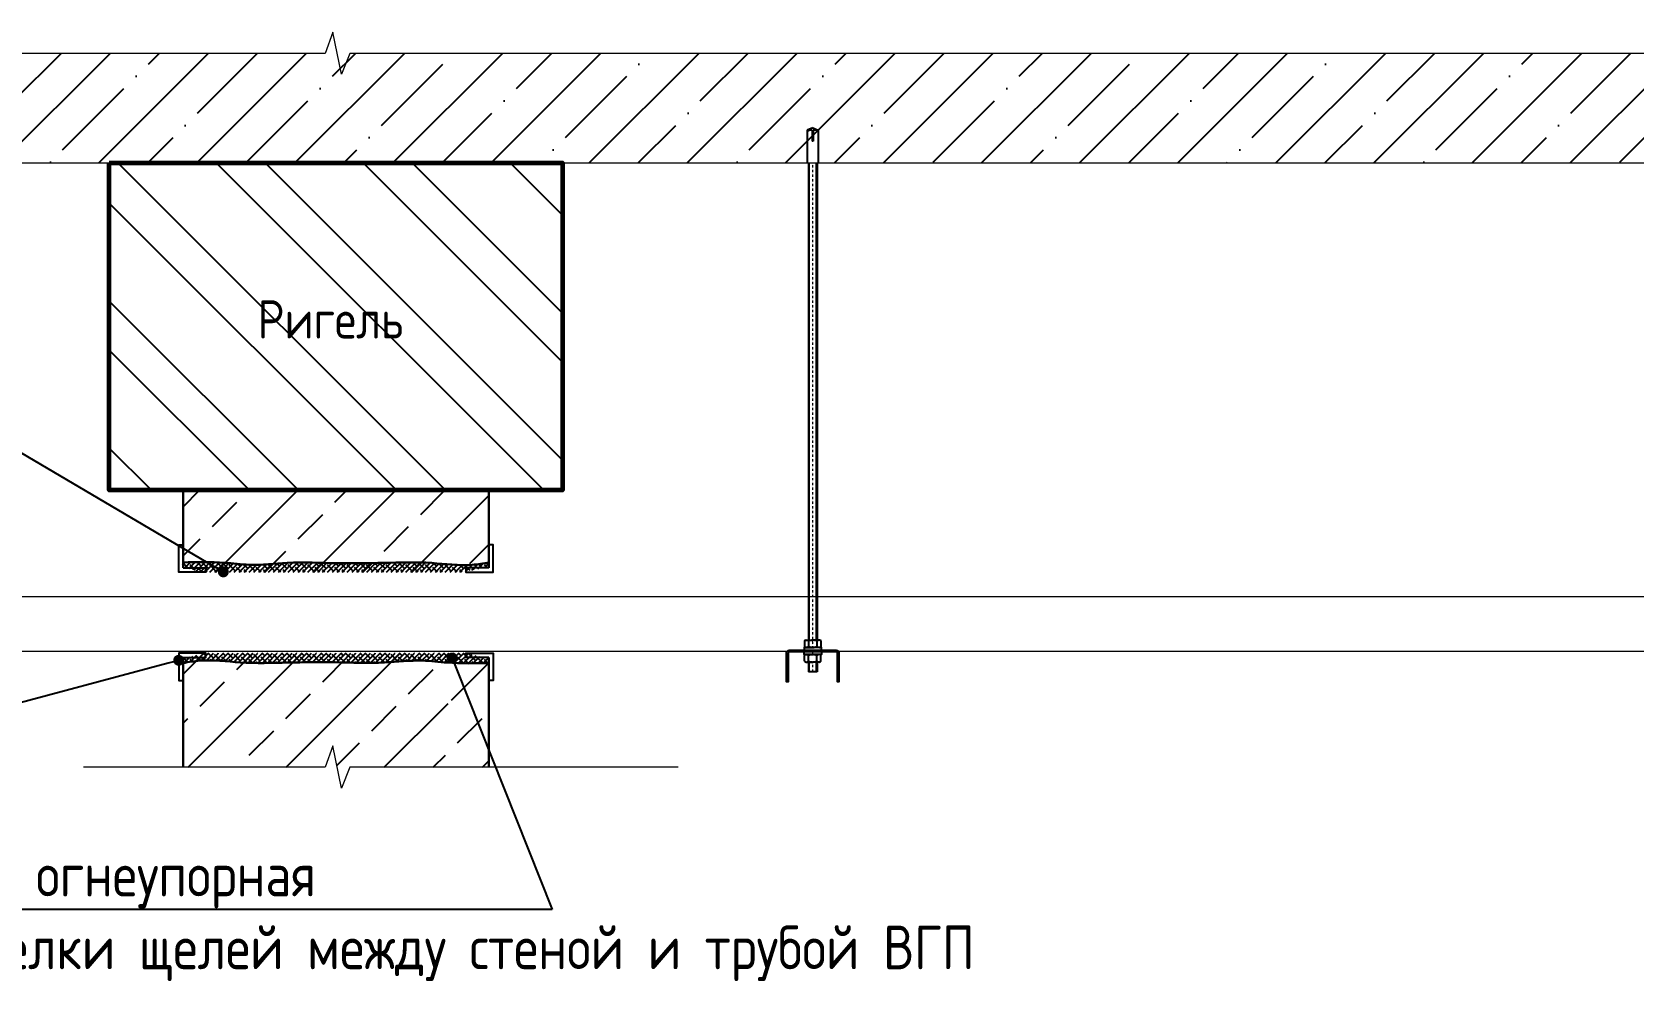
# Model space of a CAD drawing. Header units: millimetres. Extents: x -42533 to 645315, y 3457 to 82611.
# Drawn here: x 154020 to 162763, y 13123 to 18317 of the extents above; entities that cross this region are included whole.
import ezdxf
from ezdxf import colors
from ezdxf.entities.mleader import LeaderData, LeaderLine
from ezdxf.math import Vec2, Vec3

# ---------------------------------------------------------------- set-up
doc = ezdxf.new("R2010")
doc.units = ezdxf.units.MM
doc.set_wipeout_variables(frame=1)
doc.linetypes.add('штрихпунктирная', pattern=[25.4, 12.7, -6.35, 0, -6.35])
for name, color, linetype in [('PDF _Геометрия', 7, 'Continuous'), ('Основная', 7, 'Continuous'), ('Тонкая', 7, 'Continuous'), ('ФВ-7', 7, 'Continuous'), ('ШАХТЫ_ДЛЯ_СВОДНИКА', 7, 'Continuous')]:
    doc.layers.add(name, color=color, linetype=linetype)
for name, color, linetype, lineweight in [('Ось', 140, 'штрихпунктирная', 15), ('СТЕНЫ', 7, 'Continuous', 9), ('ЭМ_кабеленесущие конструкции', 7, 'Continuous', 15), ('ЭМ_текст', 7, 'Continuous', 5)]:
    doc.layers.add(name, color=color, linetype=linetype, lineweight=lineweight)
doc.layers.add('ЭОМ_Освещение рабочее', color=7, linetype='Continuous', lineweight=9, true_color=0x312af4)
doc.styles.add('ISOCPEUR', font='isocpeur.ttf', dxfattribs={"width": 0.85, "height": 275})

# ---------------------------------------------------------------- blocks, each defined once
blk = doc.blocks.new('*U319')
blk.add_lwpolyline([(1.5, 21.5, -0.414214), (2.5, 22.5), (29, 22.5), (29, 24), (2.5, 24, 0.414214), (0, 21.5), (0, -21.5, 0.414214), (2.5, -24), (29, -24), (29, -22.5), (2.5, -22.5, -0.414214), (1.5, -21.5)], format="xyb", close=True)
blk = doc.blocks.new('*U317')
blk.add_wipeout([(-7.5, 0.8), (-6.5, 0), (6.5, 0), (7.5, 0.8), (7.5, 6), (6.5, 6.8), (-6.5, 6.8), (-7.5, 6)])
for p, q in [((-7.5, 6), (-6.5, 6.8)), ((-7.5, 6), (-7.5, 0.8)), ((-7.5, 0.8), (-6.5, 0)), ((-6.5, 6.8), (-6.1, 6.8)), ((-6.5, 0), (-6.1, 0)), ((-6.1, 6.8), (0, 6.8)), ((-6.1, 0), (0, 0)), ((-3.8, 6), (-3.8, 0.8)), ((6.1, 6.8), (0, 6.8)), ((6.1, 0), (0, 0)), ((3.8, 6), (3.8, 0.8)), ((6.5, 6.8), (6.1, 6.8)), ((6.5, 0), (6.1, 0)), ((7.5, 6), (6.5, 6.8)), ((7.5, 0.8), (6.5, 0)), ((7.5, 6), (7.5, 0.8))]:
    blk.add_line(p, q)
for centre, radius, start, end in [((-6, 4.9), 1.9, 94.9499, 144.8587), ((-6, 1.9), 1.9, 215.1413, 265.0501), ((-6.4, 2.1), 4.68, 55.8533, 86.9299), ((-6.4, 4.7), 4.68, 273.0701, 304.1467), ((0.2, -3.2), 9.98, 90.9514, 113.1151), ((0.2, 10), 9.98, 246.8849, 269.0486), ((-0.2, -3.2), 9.98, 66.8849, 89.0486), ((-0.2, 10), 9.98, 270.9514, 293.1151), ((6.4, 2.1), 4.68, 93.0701, 124.1467), ((6.4, 4.7), 4.68, 235.8533, 266.9299), ((6, 4.9), 1.9, 35.1413, 85.0501), ((6, 1.9), 1.9, 274.9499, 324.8587)]:
    blk.add_arc(centre, radius, start, end)
blk = doc.blocks.new('*U321')
at = {"color": 0, "linetype": 'ByBlock', "lineweight": -2}
for p, q in [((0, -121), (0, 1587.3)), ((50, -121), (50, 1587.3))]:
    blk.add_line(p, q, dxfattribs=at)
blk = doc.blocks.new('_Dot')
at = {"color": 0, "linetype": 'ByBlock', "lineweight": -2}
blk.add_line((-0.5, 0), (-1, 0), dxfattribs=at)
at = {"color": 0, "linetype": 'ByBlock', "const_width": 0.5}
blk.add_lwpolyline([(-0.25, 0, 1), (0.25, 0, 1)], format="xyb", close=True, dxfattribs=at)

msp = doc.modelspace()

# ---------------------------------------------------------------- hatches: boundary and pattern name
at = {"transparency": 33554610}
h = msp.add_hatch(dxfattribs=at)
h.set_pattern_fill('ANSI35', color=252, scale=59.620204)
h.set_pattern_definition([(45, (-555492.23, -314813.1), (-267.70235, 267.70235), []), (45, (-555224.53, -314813.1), (-267.70235, 267.70235), [473.23537, -94.64707, 0, -94.64707])])
h.paths.add_polyline_path([(165161.3, 17602.4), (165161.3, 18200.3), (145719.4, 18200.3), (145719.4, 17602.4)])
h = msp.add_hatch()
h.set_pattern_fill('ANSI32', color=256, scale=59.620204, angle=90)
h.set_pattern_definition([(135, (-555492.23, -307890.2), (-401.55353, -401.55353), []), (135, (-555492.23, -307622.5), (-401.55353, -401.55353), [])])
h.paths.add_polyline_path([(156915.9, 15813.8), (156915.9, 17602.4), (154441.5, 17602.4), (154441.5, 15813.8)])
at = {"layer": 'ФВ-7', "true_color": 0xf8991e}
h = msp.add_hatch(dxfattribs=at)
h.set_pattern_fill('ANSI38', color=30, scale=5.96202)
h.set_pattern_definition([(45, (-562004.514, -265139.146), (-13.3851176, 13.3851176), []), (135, (-562004.514, -265139.146), (-40.15535274, 13.3851176), [47.323537, -28.3941222])])
edge = h.paths.add_edge_path()
edge.add_spline(control_points=[(154844, 15420.3), (154841.9, 15416.2), (154837.9, 15408.2), (154842, 15400.3), (154844, 15396.4)], knot_values=[0, 0, 0, 0, 2.178751, 4.229367, 4.229367, 4.229367, 4.229367], degree=3, periodic=0)
edge.add_line((154945.4, 15366.6), (156364.4, 15366.6))
edge.add_spline(control_points=[(156513.4, 15396.4), (156515.4, 15400.3), (156519.5, 15408.2), (156515.5, 15416.2), (156513.4, 15420.3)], knot_values=[0, 0, 0, 0, 2.050617, 4.229367, 4.229367, 4.229367, 4.229367], degree=3, periodic=0)
edge.add_spline(control_points=[(156513.4, 15420.3), (156482.8, 15415), (156379.7, 15397.1), (156187.7, 15424.8), (155941.6, 15417.4), (155678.7, 15413), (155433.9, 15425.9), (155230, 15399.5), (155040.9, 15424.7), (154919.9, 15422), (154844, 15420.3)], knot_values=[0, 0, 0, 0, 15.574702, 52.457839, 96.343452, 139.52363, 184.729011, 219.515586, 242.149078, 280.307909, 280.307909, 280.307909, 280.307909], degree=3, periodic=0)
h = msp.add_hatch(dxfattribs=at)
h.set_pattern_fill('ANSI38', color=30, scale=5.96202)
h.set_pattern_definition([(45, (-562004.523, -265441.5), (-13.3851176, 13.3851176), []), (135, (-562004.523, -265441.5), (-40.15535274, 13.3851176), [47.323537, -28.3941222])])
edge = h.paths.add_edge_path()
edge.add_spline(control_points=[(156513.4, 14870.5), (156515.5, 14874.6), (156519.6, 14882.6), (156515.4, 14890.5), (156513.4, 14894.4)], knot_values=[0, 0, 0, 0, 2.178751, 4.229367, 4.229367, 4.229367, 4.229367], degree=3, periodic=0)
edge.add_line((156388.2, 14924.2), (154969.2, 14924.2))
edge.add_spline(control_points=[(154844.1, 14894.4), (154842, 14890.5), (154837.9, 14882.6), (154842, 14874.6), (154844, 14870.5)], knot_values=[0, 0, 0, 0, 2.050617, 4.229367, 4.229367, 4.229367, 4.229367], degree=3, periodic=0)
edge.add_spline(control_points=[(154844, 14870.5), (154874.6, 14875.8), (154977.7, 14893.7), (155169.8, 14866), (155415.9, 14873.5), (155678.8, 14877.8), (155923.6, 14864.9), (156127.4, 14891.3), (156316.6, 14866.1), (156437.5, 14868.8), (156513.4, 14870.5)], knot_values=[0, 0, 0, 0, 15.574702, 52.457839, 96.343452, 139.52363, 184.729011, 219.515586, 242.149078, 280.307909, 280.307909, 280.307909, 280.307909], degree=3, periodic=0)

# ---------------------------------------------------------------- linework, layer by layer
at = {"linetype": 'Continuous'}
for p, q in [((154844, 15723.3), (154934.5, 15813.8)), ((155004.1, 15615.7), (155138, 15749.5)), ((155022.8, 15366.6), (155470, 15813.8)), ((155558.2, 15366.6), (156005.4, 15813.8)), ((155673.4, 15749.5), (155737.7, 15813.8)), ((156093.6, 15366.6), (156513.4, 15786.4)), ((156141.9, 15682.6), (156273.1, 15813.8)), ((155472.6, 15548.7), (155606.4, 15682.6)), ((155941.1, 15481.8), (156074.9, 15615.7)), ((154844, 15455.6), (154937.2, 15548.7)), ((155290.5, 15366.6), (155405.7, 15481.8)), ((156409.6, 15414.9), (156513.4, 15518.7)), ((155825.9, 15366.6), (155874.2, 15414.9)), ((154844, 14809.2), (154935.2, 14900.3)), ((154871.4, 14301.1), (155494.4, 14924.2)), ((155138, 14835.4), (155226.7, 14924.2)), ((155406.8, 14301.1), (156029.8, 14924.2)), ((155606.4, 14768.5), (155740.3, 14902.3)), ((156275.7, 14902.3), (156297.5, 14924.2)), ((156309.3, 14668.2), (156513.4, 14872.3)), ((156074.9, 14701.6), (156208.8, 14835.4)), ((154937.2, 14634.6), (155071, 14768.5)), ((155405.7, 14567.7), (155539.5, 14701.6)), ((155874.2, 14500.8), (156008, 14634.6)), ((155942.2, 14301.1), (156290.8, 14649.7)), ((154844, 14541.5), (154870.3, 14567.7)), ((156342.6, 14433.9), (156476.5, 14567.7)), ((155204.9, 14366.9), (155338.7, 14500.8)), ((155684.1, 14310.8), (155807.2, 14433.9)), ((156209.9, 14301.1), (156275.7, 14366.9)), ((156477.6, 14301.1), (156513.4, 14336.9))]:
    msp.add_line(p, q, dxfattribs=at)
at = {"color": 5}
for points in [[(154844.1, 15390.5), (154969.3, 15390.5), (154969.3, 15366.6), (154820.2, 15366.6), (154820.2, 15515.7), (154844.1, 15515.7)], [(156513.4, 15390.5), (156388.2, 15390.5), (156388.2, 15366.6), (156537.3, 15366.6), (156537.3, 15515.7), (156513.4, 15515.7)], [(154844, 14900.3), (154969.2, 14900.3), (154969.2, 14924.2), (154820.2, 14924.2), (154820.2, 14775.1), (154844, 14775.1)], [(156513.4, 14900.3), (156388.2, 14900.3), (156388.2, 14924.2), (156537.3, 14924.2), (156537.3, 14775.1), (156513.4, 14775.1)]]:
    msp.add_lwpolyline(points, close=True, dxfattribs=at)
at = {"layer": 'PDF _Геометрия', "lineweight": 13}
for points in [[(165137.4, 18200.3), (155753.6, 18200.3), (155709.4, 18086.7), (155662.1, 18317), (155619.5, 18200.3), (145702.4, 18200.3)], [(157546.7, 14301.1), (155753.6, 14301.1), (155709.4, 14187.5), (155662.1, 14417.9), (155619.5, 14301.1), (154300.4, 14301.1)]]:
    msp.add_lwpolyline(points, dxfattribs=at)
at = {"layer": 'PDF _Геометрия', "lineweight": 30}
for points in [[(154844.1, 15390.5), (154844.1, 15813.8)], [(156513.4, 15390.5), (156513.4, 15813.8)], [(154844, 14301.1), (154844, 14900.3)], [(156513.4, 14301.1), (156513.4, 14900.3)]]:
    msp.add_lwpolyline(points, dxfattribs=at)
for points in [[(154844.1, 15420.3), (155071.5, 15418), (155206.1, 15407.3), (155413.2, 15417.7), (155682.7, 15416), (155940.1, 15417.9), (156201.8, 15417), (156421.5, 15407.3), (156513.4, 15420.3)], [(156513.4, 14870.5), (156285.9, 14872.8), (156151.4, 14883.5), (155944.3, 14873.1), (155674.7, 14874.8), (155417.3, 14872.9), (155155.7, 14873.9), (154936, 14883.5), (154844, 14870.5)]]:
    msp.add_spline(points, degree=3, dxfattribs=at)
at = {"layer": 'Основная'}
for p, q in [((158251.2, 17775.3), (158251.2, 17602.4)), ((158257.2, 17775.3), (158251.2, 17775.3)), ((158278, 17781.3), (158257.2, 17781.3)), ((158257.2, 17781.3), (158257.2, 17775.3)), ((158278, 17781.3), (158278, 17721.6)), ((158304.9, 17781.3), (158284, 17781.3)), ((158284, 17781.3), (158284, 17721.6)), ((158304.9, 17781.3), (158304.9, 17775.3)), ((158310.8, 17775.3), (158304.9, 17775.3)), ((158310.8, 17775.3), (158310.8, 17602.4)), ((158284, 17721.6), (158278, 17721.6))]:
    msp.add_line(p, q, dxfattribs=at)
at = {"layer": 'Основная', "ltscale": 75}
for p, q in [((158257.2, 14876), (158257.2, 14822.9)), ((158261.2, 14822.9), (158261.2, 14876)), ((158300.8, 14822.9), (158300.8, 14876)), ((158304.9, 14876), (158304.9, 14822.9))]:
    msp.add_line(p, q, dxfattribs=at)
msp.add_lwpolyline([(158304.9, 14822.9), (158257.2, 14822.9)], dxfattribs=at)
at = {"layer": 'СТЕНЫ'}
msp.add_line((145702.4, 17602.4), (165161.7, 17602.4), dxfattribs=at)
at = {"layer": 'Тонкая'}
for p, q in [((158281, 17793.2), (158251.2, 17781.3)), ((158251.2, 17781.3), (158251.2, 17775.3)), ((158281, 17793.2), (158310.8, 17781.3)), ((158310.8, 17781.3), (158310.8, 17775.3))]:
    msp.add_line(p, q, dxfattribs=at)
at = {"layer": 'ШАХТЫ_ДЛЯ_СВОДНИКА', "color": 18, "lineweight": 60, "true_color": 0x000000}
msp.add_lwpolyline([(154441.5, 17602.4), (156915.9, 17602.4), (156915.9, 15813.8), (154441.5, 15813.8)], close=True, dxfattribs=at)

# ---------------------------------------------------------------- block references
at = {"xscale": -5.962020415049804, "yscale": 5.962020415049804, "zscale": 5.962020415049804, "rotation": 90}
msp.add_blockref('*U319', (158281, 14940.3), dxfattribs=at)

# ---------------------------------------------------------------- texts
at = {"layer": 'ЭМ_текст', "lineweight": 15, "insert": (155650, 16747.2), "char_height": 208.67, "width": 4744.834, "attachment_point": 5, "style": 'ISOCPEUR'}
msp.add_mtext('Ригель', dxfattribs=at)

# ---------------------------------------------------------------- leaders
at = {"layer": 'ЭМ_кабеленесущие конструкции', "lineweight": 5}
ml = msp.add_multileader_mtext('Standard', dxfattribs=at)
ml.set_content('Огнестойкий герметик DS1201, DS1202\\Pдля заделки  пространства ', color=256, style='ISOCPEUR')
ml.set_leader_properties()
ml.set_arrow_properties(name='DOT')
ml.build(insert=Vec2(0, 0))
ml.multileader.update_dxf_attribs({"text_left_attachment_type": 6, "text_right_attachment_type": 6, "dogleg_length": 0.00122, "arrow_head_size": 59.6, "scale": 10})
ctx = ml.context
ctx.base_point, ctx.scale, ctx.char_height, ctx.arrow_head_size, ctx.landing_gap_size, ctx.plane_origin = Vec3(147269.3, 16958.3), 10, 238.481, 59.6, 119.2, Vec3(151529.6, 16394.1)
ctx.left_attachment, ctx.right_attachment, ctx.text_align_type = 6, 6, 2
notes = []
notes.append((ctx, [(1, (1, 1, 0), (152362.7, 16958.3), (-1, 0), 0.0727, [(2, [(155063.8, 15368.2)], 0, [])])]))
ctx.mtext.insert, ctx.mtext.width, ctx.mtext.defined_height, ctx.mtext.alignment, ctx.mtext.flow_direction = Vec3(152243.4, 17268.3), 6189.925, 640.5, 3, 5
ml = msp.add_multileader_mtext('Standard', dxfattribs=at)
ml.set_content('Лестничный лоток LL5050HDZ', color=256, style='ISOCPEUR')
ml.set_leader_properties()
ml.set_arrow_properties(name='DOT')
ml.build(insert=Vec2(0, 0))
ml.multileader.update_dxf_attribs({"text_left_attachment_type": 6, "text_right_attachment_type": 6, "dogleg_length": 0.00122, "arrow_head_size": 48.9, "scale": 10})
ctx = ml.context
ctx.base_point, ctx.scale, ctx.char_height, ctx.arrow_head_size, ctx.landing_gap_size, ctx.plane_origin = Vec3(171877.9, 16182.7), 10, 195.708, 48.9, 97.9, Vec3(173816.2, 15960.5)
ctx.left_attachment, ctx.right_attachment, ctx.text_align_type = 6, 6, 2
notes.append((ctx, [(1, (1, 1, 0), (175167.8, 16182.7), (-1, 0), 0.0597, [(1, [(176271.8, 15679.6)], 0, [])])]))
ctx.mtext.insert, ctx.mtext.width, ctx.mtext.defined_height, ctx.mtext.alignment, ctx.mtext.flow_direction = Vec3(175069.9, 16417.5), 3770.984, 201.2, 3, 5
ml = msp.add_multileader_mtext('Standard', dxfattribs=at)
ml.set_content('Обрамление трубного блока из уголка 25х25х4 ГОСТ 8509-93', color=256, style='ISOCPEUR')
ml.set_leader_properties()
ml.set_arrow_properties(name='DOT')
ml.build(insert=Vec2(0, 0))
ml.multileader.update_dxf_attribs({"text_left_attachment_type": 6, "text_right_attachment_type": 6, "dogleg_length": 0.00122, "arrow_head_size": 59.6, "scale": 10})
ctx = ml.context
ctx.base_point, ctx.scale, ctx.char_height, ctx.arrow_head_size, ctx.landing_gap_size, ctx.plane_origin = Vec3(148310.4, 14303.1), 10, 238.481, 59.6, 119.2, Vec3(151322, 14711.2)
ctx.left_attachment, ctx.right_attachment, ctx.text_align_type = 6, 6, 2
notes.append((ctx, [(1, (1, 1, 0), (152651.4, 14303.1), (-1, 0), 119.3, [(0, [(154820.2, 14885.3)], 0, [])])]))
ctx.mtext.insert, ctx.mtext.width, ctx.mtext.defined_height, ctx.mtext.alignment, ctx.mtext.flow_direction = Vec3(152412.9, 14613.1), 4935.399, 640.5, 3, 5
ml = msp.add_multileader_mtext('Standard', dxfattribs=at)
ml.set_content('Труба ВГП Ду=40 48шт.', color=256, style='ISOCPEUR')
ml.set_leader_properties()
ml.set_arrow_properties(name='DOT')
ml.build(insert=Vec2(0, 0))
ml.multileader.update_dxf_attribs({"text_left_attachment_type": 6, "text_right_attachment_type": 6, "dogleg_length": 0.00122, "arrow_head_size": 48.9, "scale": 10})
ctx = ml.context
ctx.base_point, ctx.scale, ctx.char_height, ctx.arrow_head_size, ctx.landing_gap_size, ctx.plane_origin = Vec3(173175.5, 14236.4), 10, 195.708, 48.9, 97.9, Vec3(179909.7, 16503.5)
ctx.left_attachment, ctx.right_attachment, ctx.text_align_type = 6, 6, 2
notes.append((ctx, [(1, (1, 1, 0), (175167.8, 14236.4), (-1, 0), 0.0597, [(2, [(176071.2, 14462.8)], 0, [])])]))
ctx.mtext.insert, ctx.mtext.width, ctx.mtext.defined_height, ctx.mtext.alignment, ctx.mtext.flow_direction = Vec3(175069.9, 14490.8), 1869.846, 386, 3, 5
ml = msp.add_multileader_mtext('Standard', dxfattribs=at)
ml.set_content('Обрамление трубного блока из уголка 25х25х4 ГОСТ 8509-93', color=256, style='ISOCPEUR')
ml.set_leader_properties()
ml.set_arrow_properties(name='DOT')
ml.build(insert=Vec2(0, 0))
ml.multileader.update_dxf_attribs({"text_left_attachment_type": 6, "text_right_attachment_type": 6, "dogleg_length": 0.00122, "arrow_head_size": 48.9, "scale": 10})
ctx = ml.context
ctx.base_point, ctx.scale, ctx.char_height, ctx.arrow_head_size, ctx.landing_gap_size, ctx.plane_origin = Vec3(171703.3, 13294.9), 10, 195.708, 48.9, 97.9, Vec3(174174.7, 14966.9)
ctx.left_attachment, ctx.right_attachment, ctx.text_align_type = 6, 6, 2
notes.append((ctx, [(1, (1, 1, 0), (175265.7, 13294.9), (-1, 0), 97.9, [(0, [(176010, 14312.9)], 0, [])])]))
ctx.mtext.insert, ctx.mtext.width, ctx.mtext.defined_height, ctx.mtext.alignment, ctx.mtext.flow_direction = Vec3(175069.9, 13549.3), 4050.206, 525.7, 3, 5
for ctx, leaders in notes:
    for number, flags, end, landing, length, lines in leaders:
        leader = LeaderData()
        leader.index, (leader.has_last_leader_line, leader.has_dogleg_vector, leader.attachment_direction) = number, flags
        leader.last_leader_point, leader.dogleg_vector, leader.dogleg_length = Vec3(end), Vec3(landing), length
        for number, points, colour, breaks in lines:
            line = LeaderLine()
            line.index, line.vertices, line.color, line.breaks = number, Vec3.list(points), colors.encode_raw_color(colour), breaks
            leader.lines.append(line)
        ctx.leaders.append(leader)

# ---------------------------------------------------------------- next in the draw order: block references
at = {"layer": 'Основная', "ltscale": 6.666667, "xscale": 5.962020415049804, "yscale": 5.962020415049804, "zscale": 5.962020415049804}
msp.add_blockref('*U317', (158281, 14955.3), dxfattribs=at)

# ---------------------------------------------------------------- next in the draw order: linework, layer by layer
at = {"layer": 'Основная'}
for p, q in [((158257.2, 17602.4), (158257.2, 14995.8)), ((158304.9, 17602.4), (158304.9, 14995.8))]:
    msp.add_line(p, q, dxfattribs=at)
at = {"layer": 'Основная', "ltscale": 75}
msp.add_lwpolyline([(158328.7, 14940.3), (158328.7, 14955.3), (158233.3, 14955.3), (158233.3, 14940.3)], dxfattribs=at)
at = {"layer": 'Ось'}
msp.add_line((158281, 14822.9), (158281, 17602.4), dxfattribs=at)
at = {"layer": 'Тонкая'}
for p, q in [((158261.2, 14995.8), (158261.2, 17602.4)), ((158300.8, 14995.8), (158300.8, 17602.4))]:
    msp.add_line(p, q, dxfattribs=at)

# ---------------------------------------------------------------- next in the draw order: block references
at = {"layer": 'ЭОМ_Освещение рабочее', "xscale": 5.962020415049804, "yscale": 5.962020415049804, "zscale": 5.962020415049804, "rotation": 270}
msp.add_blockref('*U321', (154274.5, 15234), dxfattribs=at)

# ---------------------------------------------------------------- next in the draw order: wipeouts: each hides what was drawn before it
at = {"ltscale": 75}
msp.add_wipeout([(158236.2, 14911.7), (158242.3, 14916.5), (158319.8, 14916.5), (158325.8, 14911.7), (158325.8, 14880.7), (158319.8, 14876), (158242.3, 14876), (158236.2, 14880.7)], dxfattribs=at).dxf.layer = 'Основная'

# ---------------------------------------------------------------- next in the draw order: linework, layer by layer
at = {"layer": 'Основная', "ltscale": 75}
for p, q in [((158236.2, 14911.7), (158242.3, 14916.5)), ((158236.2, 14880.7), (158236.2, 14911.7)), ((158236.2, 14880.7), (158242.3, 14876)), ((158242.3, 14916.5), (158244.5, 14916.5)), ((158242.3, 14876), (158244.5, 14876)), ((158244.5, 14916.5), (158281, 14916.5)), ((158244.5, 14876), (158281, 14876)), ((158258.6, 14880.7), (158258.6, 14911.7)), ((158317.5, 14916.5), (158281, 14916.5)), ((158317.5, 14876), (158281, 14876)), ((158303.4, 14880.7), (158303.4, 14911.7)), ((158319.8, 14916.5), (158317.5, 14916.5)), ((158319.8, 14876), (158317.5, 14876)), ((158325.8, 14911.7), (158319.8, 14916.5)), ((158325.8, 14880.7), (158319.8, 14876)), ((158325.8, 14880.7), (158325.8, 14911.7))]:
    msp.add_line(p, q, dxfattribs=at)
msp.add_lwpolyline([(158328.7, 14931.4), (158328.7, 14916.5), (158233.3, 14916.5), (158233.3, 14931.4)], dxfattribs=at)
for centre, radius, start, end in [((158245.4, 14905.2), 11.3, 94.94994, 144.8587), ((158245.4, 14887.3), 11.3, 215.1413, 265.05006), ((158243, 14888.6), 27.9, 55.85327, 86.92994), ((158243, 14903.8), 27.9, 273.07006, 304.14673), ((158282, 14857), 59.5, 90.95135, 113.11511), ((158282, 14935.5), 59.5, 246.88489, 269.04865), ((158280, 14857), 59.5, 66.88489, 89.04865), ((158280, 14935.5), 59.5, 270.95135, 293.11511), ((158319, 14888.6), 27.9, 93.07006, 124.14673), ((158319, 14903.8), 27.9, 235.85327, 266.92994), ((158316.6, 14905.2), 11.3, 35.1413, 85.05006), ((158316.6, 14887.3), 11.3, 274.94994, 324.8587)]:
    msp.add_arc(centre, radius, start, end, dxfattribs=at)

# ---------------------------------------------------------------- next in the draw order: leaders
at = {"layer": 'ЭМ_кабеленесущие конструкции', "lineweight": 5}
ml = msp.add_multileader_mtext('Standard', dxfattribs=at)
ml.set_content('Огнестойкий герметик DS1201, DS1202\\Pдля заделки  пространства между трубой и кабелем', color=256, style='ISOCPEUR')
ml.set_leader_properties()
ml.set_arrow_properties(name='DOT')
ml.build(insert=Vec2(0, 0))
ml.multileader.update_dxf_attribs({"text_left_attachment_type": 6, "text_right_attachment_type": 6, "dogleg_length": 0.00122, "arrow_head_size": 48.9, "scale": 10})
ctx = ml.context
ctx.base_point, ctx.scale, ctx.char_height, ctx.arrow_head_size, ctx.landing_gap_size, ctx.plane_origin = Vec3(170289.3, 15506.4), 10, 195.708, 48.9, 97.9, Vec3(174345.1, 16476.6)
ctx.left_attachment, ctx.right_attachment, ctx.text_align_type = 6, 6, 2
notes = []
notes.append((ctx, [(1, (1, 1, 0), (175167.8, 15506.4), (-1, 0), 0.0597, [(2, [(176116.3, 14538)], 0, [])])]))
ctx.mtext.insert, ctx.mtext.width, ctx.mtext.defined_height, ctx.mtext.alignment, ctx.mtext.flow_direction = Vec3(175069.9, 15760.8), 5079.725, 525.7, 3, 5
ml = msp.add_multileader_mtext('Standard', dxfattribs=at)
ml.set_content('Мастика огнеупорная\\Pдля заделки щелей между стеной и трубой ВГП', color=256, style='ISOCPEUR')
ml.set_leader_properties()
ml.set_arrow_properties(name='DOT')
ml.build(insert=Vec2(0, 0))
ml.multileader.update_dxf_attribs({"text_left_attachment_type": 6, "text_right_attachment_type": 6, "dogleg_length": 0.00122, "arrow_head_size": 59.6, "scale": 10})
ctx = ml.context
ctx.base_point, ctx.scale, ctx.char_height, ctx.arrow_head_size, ctx.landing_gap_size, ctx.plane_origin = Vec3(152068.4, 13524.2), 10, 238.481, 59.6, 119.2, Vec3(162163.6, 15957)
ctx.left_attachment, ctx.right_attachment = 6, 6
notes.append((ctx, [(1, (1, 1, 0), (156857.8, 13524.2), (-1, 0), 0.0727, [(2, [(156313.1, 14898.2)], 0, [])])]))
ctx.mtext.insert, ctx.mtext.width, ctx.mtext.defined_height, ctx.mtext.flow_direction = Vec3(152863.1, 13834.2), 4895.418, 235.2, 5
for ctx, leaders in notes:
    for number, flags, end, landing, length, lines in leaders:
        leader = LeaderData()
        leader.index, (leader.has_last_leader_line, leader.has_dogleg_vector, leader.attachment_direction) = number, flags
        leader.last_leader_point, leader.dogleg_vector, leader.dogleg_length = Vec3(end), Vec3(landing), length
        for number, points, colour, breaks in lines:
            line = LeaderLine()
            line.index, line.vertices, line.color, line.breaks = number, Vec3.list(points), colors.encode_raw_color(colour), breaks
            leader.lines.append(line)
        ctx.leaders.append(leader)

doc.saveas('drawing.dxf')
